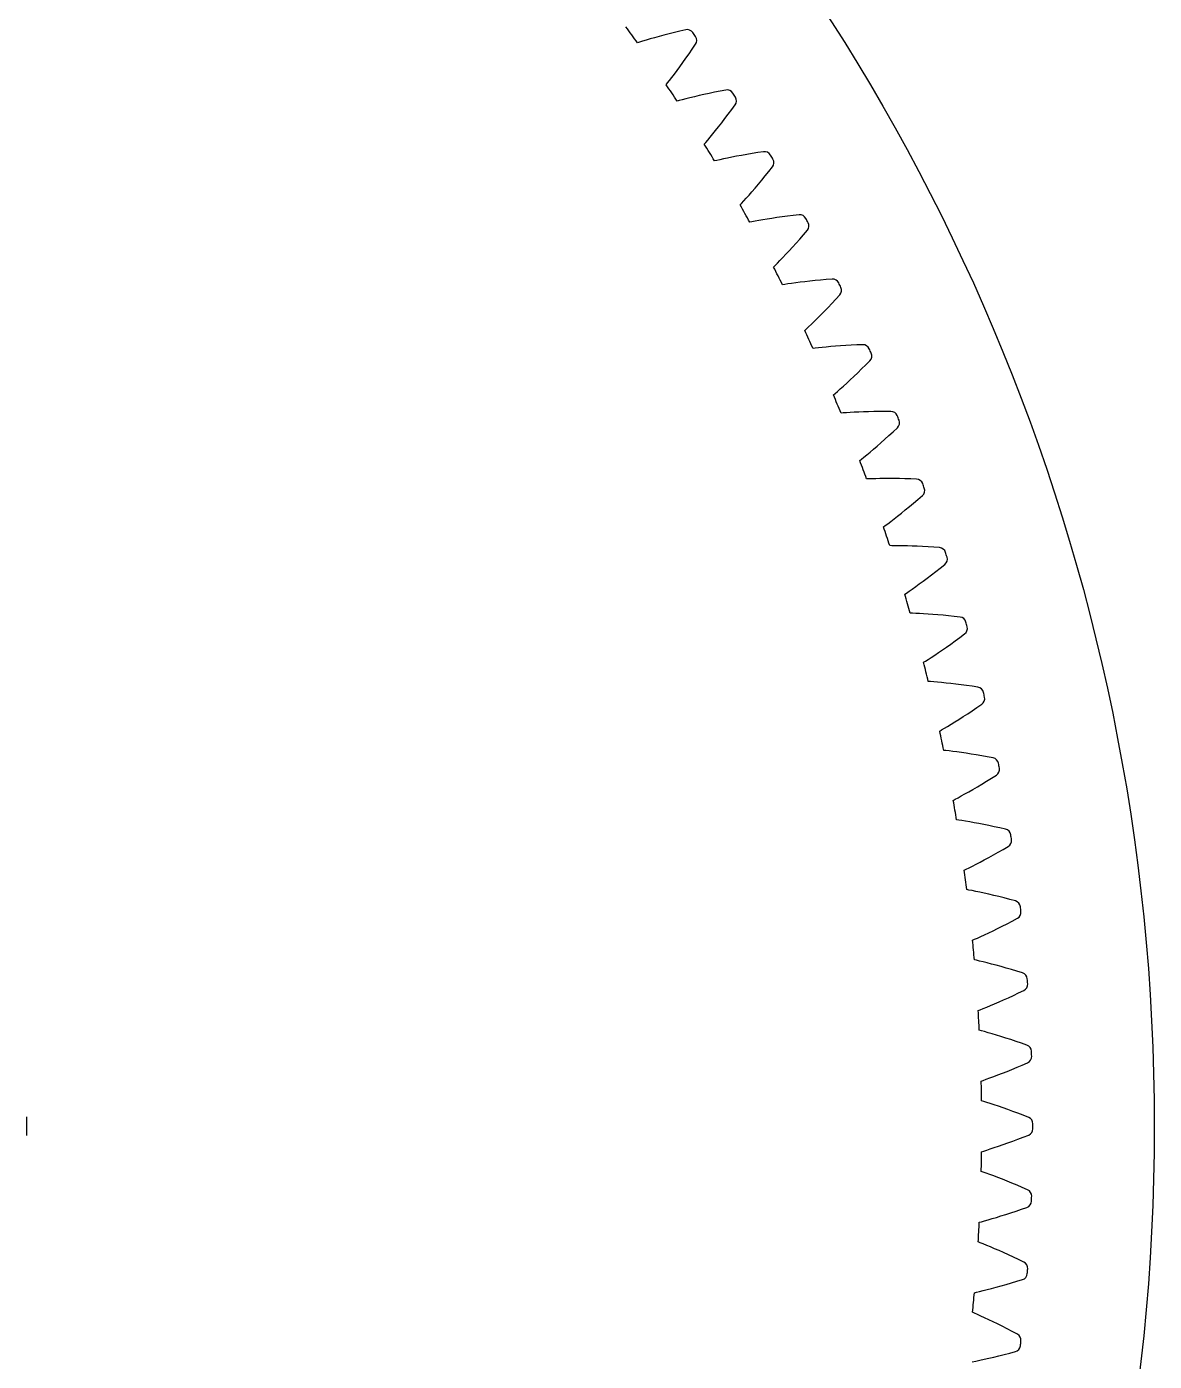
# Model space of a CAD drawing. Header units: millimetres. Extents: x -90 to 90, y -90 to 90.
# Drawn here: x 40.5 to 90.1, y -10.3 to 48.3 of the extents above; entities that cross this region are included whole.
import ezdxf

# ---------------------------------------------------------------- set-up
doc = ezdxf.new("R2010")
doc.units = ezdxf.units.MM

msp = doc.modelspace()

# ---------------------------------------------------------------- linework, layer by layer
at = {"layer": 'fixed_ring'}
for p, q in [((69.227212, 48.144761), (68.983811, 48.086022)), ((69.478841, 48.203952), (69.227212, 48.144761)), ((67.449886, 47.663871), (67.358061, 47.635508)), ((67.584531, 47.704786), (67.449886, 47.663871)), ((67.742435, 47.751765), (67.584531, 47.704786)), ((67.917914, 47.802734), (67.742435, 47.751765)), ((68.107978, 47.856503), (67.917914, 47.802734)), ((68.310745, 47.912262), (68.107978, 47.856503)), ((68.524911, 47.969408), (68.310745, 47.912262)), ((68.749514, 48.027459), (68.524911, 47.969408)), ((68.983811, 48.086022), (68.749514, 48.027459)), ((69.770671, 47.353758), (69.916173, 47.567416)), ((69.355096, 46.761075), (69.489842, 46.949914)), ((69.489842, 46.949914), (69.628541, 47.147619)), ((69.628541, 47.147619), (69.770671, 47.353758)), ((68.981806, 46.254241), (69.100166, 46.412375)), ((69.100166, 46.412375), (69.22494, 46.581653)), ((69.22494, 46.581653), (69.355096, 46.761075)), ((68.624909, 45.791614), (68.684319, 45.867157)), ((68.684319, 45.867157), (68.770803, 45.97817)), ((68.770803, 45.97817), (68.871291, 46.108718)), ((68.871291, 46.108718), (68.981806, 46.254241)), ((69.667948, 45.214173), (69.490676, 45.169841)), ((69.8599, 45.260754), (69.667948, 45.214173)), ((70.064621, 45.308847), (69.8599, 45.260754)), ((70.280785, 45.357896), (70.064621, 45.308847)), ((70.507413, 45.407458), (70.280785, 45.357896)), ((70.743747, 45.457166), (70.507413, 45.407458)), ((70.989185, 45.506708), (70.743747, 45.457166)), ((71.242862, 45.556393), (70.989185, 45.506708)), ((69.195028, 45.093013), (69.102201, 45.068124)), ((69.331117, 45.128834), (69.195028, 45.093013)), ((69.490676, 45.169841), (69.331117, 45.128834)), ((71.352723, 44.495176), (71.502505, 44.695823)), ((71.502505, 44.695823), (71.655942, 44.903857)), ((70.928118, 43.944792), (71.064932, 44.119191)), ((71.064932, 44.119191), (71.206685, 44.302828)), ((71.206685, 44.302828), (71.352723, 44.495176)), ((70.451603, 43.358818), (70.55693, 43.485494)), ((70.55693, 43.485494), (70.67284, 43.626758)), ((70.67284, 43.626758), (70.797065, 43.780327)), ((70.797065, 43.780327), (70.928118, 43.944792)), ((70.298794, 43.177883), (70.361004, 43.251137)), ((70.361004, 43.251137), (70.451603, 43.358818)), ((72.906047, 42.844353), (72.650681, 42.804246)), ((70.842232, 42.458331), (70.748535, 42.436951)), ((70.979573, 42.489008), (70.842232, 42.458331)), ((71.140561, 42.523983), (70.979573, 42.489008)), ((71.319375, 42.561616), (71.140561, 42.523983)), ((71.512943, 42.600944), (71.319375, 42.561616)), ((71.719328, 42.641303), (71.512943, 42.600944)), ((71.937185, 42.682186), (71.719328, 42.641303)), ((72.165516, 42.723188), (71.937185, 42.682186)), ((72.403553, 42.763971), (72.165516, 42.723188)), ((72.650681, 42.804246), (72.403553, 42.763971)), ((72.822742, 41.593037), (72.975912, 41.779755)), ((72.975912, 41.779755), (73.133136, 41.974626)), ((73.133136, 41.974626), (73.294289, 42.176741)), ((72.263846, 40.937525), (72.393759, 41.086314)), ((72.393759, 41.086314), (72.530906, 41.245733)), ((72.530906, 41.245733), (72.674182, 41.414862)), ((72.674182, 41.414862), (72.822742, 41.593037)), ((71.87318, 40.503038), (71.938101, 40.5739)), ((71.938101, 40.5739), (72.032686, 40.678097)), ((72.032686, 40.678097), (72.142704, 40.800722)), ((72.142704, 40.800722), (72.263846, 40.937525)), ((73.272525, 39.913404), (73.064768, 39.880837)), ((73.491765, 39.946063), (73.272525, 39.913404)), ((73.721477, 39.978448), (73.491765, 39.946063)), ((73.96088, 40.010249), (73.721477, 39.978448)), ((74.209347, 40.041199), (73.96088, 40.010249)), ((74.466042, 40.071672), (74.209347, 40.041199)), ((72.389167, 39.763554), (72.294732, 39.745713)), ((72.527564, 39.789043), (72.389167, 39.763554)), ((72.689754, 39.817938), (72.527564, 39.789043)), ((72.869857, 39.848818), (72.689754, 39.817938)), ((73.064768, 39.880837), (72.869857, 39.848818)), ((74.660256, 39.194019), (74.828897, 39.389929)), ((74.180571, 38.651914), (74.335728, 38.824375)), ((74.335728, 38.824375), (74.495813, 39.0052)), ((74.495813, 39.0052), (74.660256, 39.194019)), ((73.626367, 38.0582), (73.752569, 38.19035)), ((73.752569, 38.19035), (73.887987, 38.334147)), ((73.887987, 38.334147), (74.031034, 38.488294)), ((74.031034, 38.488294), (74.180571, 38.651914)), ((73.345837, 37.770865), (73.413377, 37.839235)), ((73.413377, 37.839235), (73.511815, 37.939801)), ((73.511815, 37.939801), (73.626367, 38.0582)), ((73.833643, 37.012496), (73.738604, 36.99822)), ((73.972901, 37.032761), (73.833643, 37.012496)), ((74.136064, 37.055535), (73.972901, 37.032761)), ((74.3172, 37.079618), (74.136064, 37.055535)), ((74.513177, 37.104283), (74.3172, 37.079618)), ((74.722013, 37.129012), (74.513177, 37.104283)), ((74.942326, 37.153402), (74.722013, 37.129012)), ((75.173094, 37.177123), (74.942326, 37.153402)), ((75.413523, 37.199896), (75.173094, 37.177123)), ((75.662979, 37.221479), (75.413523, 37.199896)), ((75.920638, 37.242275), (75.662979, 37.221479)), ((76.081702, 36.357937), (76.257593, 36.547365)), ((75.426379, 35.67638), (75.581965, 35.834259)), ((75.581965, 35.834259), (75.743499, 36.000761)), ((75.743499, 36.000761), (75.910273, 36.175437)), ((75.910273, 36.175437), (76.081702, 36.357937)), ((74.886897, 35.147805), (75.005821, 35.261812)), ((75.005821, 35.261812), (75.136905, 35.389121)), ((75.136905, 35.389121), (75.277636, 35.527722)), ((75.277636, 35.527722), (75.426379, 35.67638)), ((74.714681, 34.985232), (74.784745, 35.051013)), ((74.784745, 35.051013), (74.886897, 35.147805)), ((75.173616, 34.20905), (75.078107, 34.19836)), ((75.313538, 34.224063), (75.173616, 34.20905)), ((75.477441, 34.240684), (75.313538, 34.224063)), ((75.659356, 34.257936), (75.477441, 34.240684)), ((75.856122, 34.275213), (75.659356, 34.257936)), ((76.06574, 34.292069), (75.856122, 34.275213)), ((76.286815, 34.308154), (76.06574, 34.292069)), ((76.518311, 34.323178), (76.286815, 34.308154)), ((76.759427, 34.336891), (76.518311, 34.323178)), ((77.009518, 34.349075), (76.759427, 34.336891)), ((77.267777, 34.360165), (77.009518, 34.349075)), ((77.21729, 33.294472), (77.395462, 33.470394)), ((77.395462, 33.470394), (77.578354, 33.653072)), ((76.714967, 32.813969), (76.876381, 32.965885)), ((76.876381, 32.965885), (77.044064, 33.126193)), ((77.044064, 33.126193), (77.21729, 33.294472)), ((76.050264, 32.213181), (76.155984, 32.306062)), ((76.155984, 32.306062), (76.279113, 32.415514)), ((76.279113, 32.415514), (76.414892, 32.537803)), ((76.414892, 32.537803), (76.560737, 32.671012)), ((76.560737, 32.671012), (76.714967, 32.813969)), ((75.977775, 32.150081), (76.050264, 32.213181)), ((76.407189, 31.357186), (76.311346, 31.350096)), ((76.547577, 31.366925), (76.407189, 31.357186)), ((76.711989, 31.377369), (76.547577, 31.366925)), ((76.894424, 31.387766), (76.711989, 31.377369)), ((77.091701, 31.397629), (76.894424, 31.387766)), ((77.301804, 31.406588), (77.091701, 31.397629)), ((77.523328, 31.414347), (77.301804, 31.406588)), ((77.755226, 31.420652), (77.523328, 31.414347)), ((77.996686, 31.425286), (77.755226, 31.420652)), ((78.247059, 31.428054), (77.996686, 31.425286)), ((78.505553, 31.429422), (78.247059, 31.428054)), ((78.415015, 30.366382), (78.599678, 30.535478)), ((78.599678, 30.535478), (78.789313, 30.711147)), ((77.894974, 29.905114), (78.061988, 30.050851)), ((78.061988, 30.050851), (78.235582, 30.204738)), ((78.235582, 30.204738), (78.415015, 30.366382)), ((77.208142, 29.329754), (77.317281, 29.418592)), ((77.317281, 29.418592), (77.44444, 29.523336)), ((77.44444, 29.523336), (77.584723, 29.640431)), ((77.584723, 29.640431), (77.735475, 29.76806)), ((77.735475, 29.76806), (77.894974, 29.905114)), ((77.133331, 29.269426), (77.208142, 29.329754)), ((77.532616, 28.460939), (77.436574, 28.457459)), ((77.673271, 28.465391), (77.532616, 28.460939)), ((77.83796, 28.469643), (77.673271, 28.465391)), ((78.020657, 28.473171), (77.83796, 28.469643)), ((78.218165, 28.475606), (78.020657, 28.473171)), ((78.428457, 28.476656), (78.218165, 28.475606)), ((78.650115, 28.476076), (78.428457, 28.476656)), ((78.882086, 28.473654), (78.650115, 28.476076)), ((79.12355, 28.469202), (78.882086, 28.473654)), ((79.37385, 28.462551), (79.12355, 28.469202)), ((79.632212, 28.454194), (79.37385, 28.462551)), ((79.692646, 27.557342), (79.888753, 27.725754)), ((78.964728, 26.953932), (79.137106, 27.093283)), ((79.137106, 27.093283), (79.316366, 27.240532)), ((79.316366, 27.240532), (79.501752, 27.395312)), ((79.501752, 27.395312), (79.692646, 27.557342)), ((78.179713, 26.347343), (78.256741, 26.404814)), ((78.256741, 26.404814), (78.369144, 26.489484)), ((78.369144, 26.489484), (78.500153, 26.589371)), ((78.500153, 26.589371), (78.644741, 26.701106)), ((78.644741, 26.701106), (78.800187, 26.822974)), ((78.800187, 26.822974), (78.964728, 26.953932)), ((78.548305, 25.524409), (78.4522, 25.524544)), ((78.689027, 25.523567), (78.548305, 25.524409)), ((78.85376, 25.521621), (78.689027, 25.523567)), ((79.03646, 25.518274), (78.85376, 25.521621)), ((79.23392, 25.513278), (79.03646, 25.518274)), ((79.444103, 25.506417), (79.23392, 25.513278)), ((79.665582, 25.4975), (79.444103, 25.506417)), ((79.897298, 25.486355), (79.665582, 25.4975)), ((80.138424, 25.472823), (79.897298, 25.486355)), ((80.388296, 25.456761), (80.138424, 25.472823)), ((80.646161, 25.438692), (80.388296, 25.456761)), ((80.672817, 24.540202), (80.87512, 24.701118)), ((79.922717, 23.9646), (80.100215, 24.097368)), ((80.100215, 24.097368), (80.284887, 24.23777)), ((80.284887, 24.23777), (80.475964, 24.385467)), ((80.475964, 24.385467), (80.672817, 24.540202)), ((79.194576, 23.442501), (79.310084, 23.522883)), ((79.310084, 23.522883), (79.444757, 23.617771)), ((79.444757, 23.617771), (79.593446, 23.723989)), ((79.593446, 23.723989), (79.753367, 23.839923)), ((79.753367, 23.839923), (79.922717, 23.9646)), ((79.115441, 23.387968), (79.194576, 23.442501)), ((79.452817, 22.551752), (79.356785, 22.555502)), ((79.593408, 22.545617), (79.452817, 22.551752)), ((79.757951, 22.537476), (79.593408, 22.545617)), ((79.940396, 22.52726), (79.757951, 22.537476)), ((80.137528, 22.51484), (79.940396, 22.52726)), ((80.347304, 22.500078), (80.137528, 22.51484)), ((80.568292, 22.482836), (80.347304, 22.500078)), ((80.799424, 22.462982), (80.568292, 22.482836)), ((81.03987, 22.44039), (80.799424, 22.462982)), ((81.288962, 22.414941), (81.03987, 22.44039)), ((81.545964, 22.387185), (81.288962, 22.414941)), ((80.94995, 21.067346), (81.139773, 21.200702)), ((81.139773, 21.200702), (81.33627, 21.341107)), ((81.33627, 21.341107), (81.538804, 21.488328)), ((81.538804, 21.488328), (81.747018, 21.64152)), ((80.13877, 20.522989), (80.276917, 20.612744)), ((80.276917, 20.612744), (80.429496, 20.713293)), ((80.429496, 20.713293), (80.593664, 20.82313)), ((80.593664, 20.82313), (80.767585, 20.941348)), ((80.767585, 20.941348), (80.94995, 21.067346)), ((79.939189, 20.39549), (80.02032, 20.447008)), ((80.02032, 20.447008), (80.13877, 20.522989)), ((80.244873, 19.547176), (80.14905, 19.554535)), ((80.385134, 19.535756), (80.244873, 19.547176)), ((80.549254, 19.521432), (80.385134, 19.535756)), ((80.731185, 19.50436), (80.549254, 19.521432)), ((80.927711, 19.484534), (80.731185, 19.50436)), ((81.136783, 19.461892), (80.927711, 19.484534)), ((81.356966, 19.43635), (81.136783, 19.461892)), ((81.587188, 19.407816), (81.356966, 19.43635)), ((81.826614, 19.376196), (81.587188, 19.407816)), ((82.074572, 19.341395), (81.826614, 19.376196)), ((82.330348, 19.303991), (82.074572, 19.341395)), ((81.879815, 18.133627), (82.081455, 18.266541)), ((82.081455, 18.266541), (82.289383, 18.40604)), ((82.289383, 18.40604), (82.503211, 18.551292)), ((80.995454, 17.578541), (81.151707, 17.673279)), ((81.151707, 17.673279), (81.31989, 17.776864)), ((81.31989, 17.776864), (81.498134, 17.888456)), ((81.498134, 17.888456), (81.685111, 18.007505)), ((81.685111, 18.007505), (81.879815, 18.133627)), ((80.649793, 17.374144), (80.732804, 17.422574)), ((80.732804, 17.422574), (80.854028, 17.494046)), ((80.854028, 17.494046), (80.995454, 17.578541)), ((80.923351, 16.514932), (80.827872, 16.525891)), ((81.063083, 16.498245), (80.923351, 16.514932)), ((81.226548, 16.477758), (81.063083, 16.498245)), ((81.407709, 16.453854), (81.226548, 16.477758)), ((81.603349, 16.42665), (81.407709, 16.453854)), ((81.811422, 16.396159), (81.603349, 16.42665)), ((82.030488, 16.362353), (81.811422, 16.396159)), ((82.259474, 16.32518), (82.030488, 16.362353)), ((82.497541, 16.284576), (82.259474, 16.32518)), ((82.744014, 16.240473), (82.497541, 16.284576)), ((82.998203, 16.193475), (82.744014, 16.240473)), ((82.710462, 15.166121), (82.92349, 15.2977)), ((82.92349, 15.2977), (83.142631, 15.434806)), ((81.759057, 14.608252), (81.931017, 14.705437)), ((81.931017, 14.705437), (82.113333, 14.810245)), ((82.113333, 14.810245), (82.304655, 14.922177)), ((82.304655, 14.922177), (82.503965, 15.040885)), ((82.503965, 15.040885), (82.710462, 15.166121)), ((81.246246, 14.328208), (81.331019, 14.373481)), ((81.331019, 14.373481), (81.454846, 14.440342)), ((81.454846, 14.440342), (81.59935, 14.519457)), ((81.59935, 14.519457), (81.759057, 14.608252)), ((81.487291, 13.459314), (81.392292, 13.473856)), ((81.626296, 13.437383), (81.487291, 13.459314)), ((81.788875, 13.410761), (81.626296, 13.437383)), ((81.969008, 13.38006), (81.788875, 13.410761)), ((82.163487, 13.345516), (81.969008, 13.38006)), ((82.370266, 13.30722), (82.163487, 13.345516)), ((82.587905, 13.265198), (82.370266, 13.30722)), ((82.815331, 13.219438), (82.587905, 13.265198)), ((83.051702, 13.169908), (82.815331, 13.219438)), ((83.296342, 13.116564), (83.051702, 13.169908)), ((83.548583, 13.060038), (83.296342, 13.116564)), ((82.612309, 11.711072), (82.807706, 11.815728)), ((82.807706, 11.815728), (83.01134, 11.926855)), ((83.01134, 11.926855), (83.222401, 12.044235)), ((83.222401, 12.044235), (83.440229, 12.167708)), ((83.440229, 12.167708), (83.664372, 12.296473)), ((81.727704, 11.261991), (81.81412, 11.304044)), ((81.81412, 11.304044), (81.940375, 11.366199)), ((81.940375, 11.366199), (82.087752, 11.439824)), ((82.087752, 11.439824), (82.250685, 11.522548)), ((82.250685, 11.522548), (82.42618, 11.613195)), ((82.42618, 11.613195), (82.612309, 11.711072)), ((81.935895, 10.384645), (81.84151, 10.40275)), ((82.073977, 10.357501), (81.935895, 10.384645)), ((82.235439, 10.324782), (82.073977, 10.357501)), ((82.41429, 10.287328), (82.235439, 10.324782)), ((82.607332, 10.245493), (82.41429, 10.287328)), ((82.812524, 10.199446), (82.607332, 10.245493)), ((83.028428, 10.149267), (82.812524, 10.199446)), ((83.253972, 10.094985), (83.028428, 10.149267)), ((83.488313, 10.036598), (83.253972, 10.094985)), ((83.730773, 9.974091), (83.488313, 10.036598)), ((83.980709, 9.908117), (83.730773, 9.974091)), ((83.401222, 8.795944), (83.616549, 8.905302)), ((83.616549, 8.905302), (83.838867, 9.020493)), ((83.838867, 9.020493), (84.067694, 9.140737)), ((82.093485, 8.179835), (82.181422, 8.218607)), ((82.181422, 8.218607), (82.309925, 8.275969)), ((82.309925, 8.275969), (82.459968, 8.343998)), ((82.459968, 8.343998), (82.625898, 8.420535)), ((82.625898, 8.420535), (82.804678, 8.504517)), ((82.804678, 8.504517), (82.994356, 8.595323)), ((82.994356, 8.595323), (83.193552, 8.692555)), ((83.193552, 8.692555), (83.401222, 8.795944)), ((82.268527, 7.295278), (82.174891, 7.316921)), ((82.405491, 7.262959), (82.268527, 7.295278)), ((82.565608, 7.224191), (82.405491, 7.262959)), ((82.742924, 7.180035), (82.565608, 7.224191)), ((82.934256, 7.130968), (82.742924, 7.180035)), ((83.13757, 7.077236), (82.934256, 7.130968)), ((83.351434, 7.018971), (83.13757, 7.077236)), ((83.574776, 6.956243), (83.351434, 7.018971)), ((83.806755, 6.889084), (83.574776, 6.956243)), ((84.046693, 6.8175), (83.806755, 6.889084)), ((84.29397, 6.742172), (84.046693, 6.8175)), ((84.11884, 5.860512), (84.352029, 5.972063)), ((82.715471, 5.236362), (82.884162, 5.306603)), ((82.884162, 5.306603), (83.065975, 5.383801)), ((83.065975, 5.383801), (83.258935, 5.467409)), ((83.258935, 5.467409), (83.461646, 5.557079)), ((83.461646, 5.557079), (83.673059, 5.652583)), ((83.673059, 5.652583), (83.892347, 5.753764)), ((83.892347, 5.753764), (84.11884, 5.860512)), ((82.343072, 5.0861), (82.432406, 5.121537)), ((82.432406, 5.121537), (82.562976, 5.174026)), ((82.562976, 5.174026), (82.715471, 5.236362)), ((82.484718, 4.195586), (82.391962, 4.220735)), ((82.620369, 4.158138), (82.484718, 4.195586)), ((82.778915, 4.113374), (82.620369, 4.158138)), ((82.954444, 4.06258), (82.778915, 4.113374)), ((83.143795, 4.006351), (82.954444, 4.06258)), ((83.344944, 3.945009), (83.143795, 4.006351)), ((83.556465, 3.878741), (83.344944, 3.945009)), ((83.77729, 3.807656), (83.556465, 3.878741)), ((84.006579, 3.731818), (83.77729, 3.807656)), ((84.243654, 3.65126), (84.006579, 3.731818)), ((84.487923, 3.566683), (84.243654, 3.65126)), ((83.405669, 2.331756), (83.611611, 2.413738)), ((83.611611, 2.413738), (83.826466, 2.501222)), ((83.826466, 2.501222), (84.049405, 2.594082)), ((84.049405, 2.594082), (84.279753, 2.692235)), ((84.279753, 2.692235), (84.516973, 2.794936)), ((82.476112, 1.985167), (82.566715, 2.017219)), ((82.566715, 2.017219), (82.699167, 2.064759)), ((82.699167, 2.064759), (82.853899, 2.121315)), ((82.853899, 2.121315), (83.025113, 2.185161)), ((83.025113, 2.185161), (83.209701, 2.255466)), ((83.209701, 2.255466), (83.405669, 2.331756)), ((82.584161, 1.089955), (82.492417, 1.118576)), ((82.718307, 1.047431), (82.584161, 1.089955)), ((82.875057, 0.996735), (82.718307, 1.047431)), ((83.048552, 0.939374), (82.875057, 0.996735)), ((83.235653, 0.876062), (83.048552, 0.939374)), ((83.434353, 0.807198), (83.235653, 0.876062)), ((83.643232, 0.73302), (83.434353, 0.807198)), ((83.861226, 0.65368), (83.643232, 0.73302)), ((84.0875, 0.569271), (83.861226, 0.65368)), ((84.321377, 0.479852), (84.0875, 0.569271)), ((84.562292, 0.386147), (84.321377, 0.479852)), ((83.861226, -0.65368), (84.0875, -0.569271)), ((84.0875, -0.569271), (84.321377, -0.479852)), ((84.321377, -0.479852), (84.562292, -0.386147)), ((82.492417, -1.118576), (82.584161, -1.089955)), ((82.584161, -1.089955), (82.718307, -1.047431)), ((82.718307, -1.047431), (82.875057, -0.996735)), ((82.875057, -0.996735), (83.048552, -0.939374)), ((83.048552, -0.939374), (83.235653, -0.876062)), ((83.235653, -0.876062), (83.434353, -0.807198)), ((83.434353, -0.807198), (83.643232, -0.73302)), ((83.643232, -0.73302), (83.861226, -0.65368)), ((82.566715, -2.017219), (82.476112, -1.985167)), ((82.699167, -2.064759), (82.566715, -2.017219)), ((82.853899, -2.121315), (82.699167, -2.064759)), ((83.025113, -2.185161), (82.853899, -2.121315)), ((83.209701, -2.255466), (83.025113, -2.185161)), ((83.405669, -2.331756), (83.209701, -2.255466)), ((83.611611, -2.413738), (83.405669, -2.331756)), ((83.826466, -2.501222), (83.611611, -2.413738)), ((84.049405, -2.594082), (83.826466, -2.501222)), ((84.279753, -2.692235), (84.049405, -2.594082)), ((84.516973, -2.794936), (84.279753, -2.692235)), ((82.778915, -4.113374), (82.954444, -4.06258)), ((82.954444, -4.06258), (83.143795, -4.006351)), ((83.143795, -4.006351), (83.344944, -3.945009)), ((83.344944, -3.945009), (83.556465, -3.878741)), ((83.556465, -3.878741), (83.77729, -3.807656)), ((83.77729, -3.807656), (84.006579, -3.731818)), ((84.006579, -3.731818), (84.243654, -3.65126)), ((84.243654, -3.65126), (84.487923, -3.566683)), ((82.391962, -4.220735), (82.484718, -4.195586)), ((82.484718, -4.195586), (82.620369, -4.158138)), ((82.620369, -4.158138), (82.778915, -4.113374)), ((82.432406, -5.121537), (82.343072, -5.0861)), ((82.562976, -5.174026), (82.432406, -5.121537)), ((82.715471, -5.236362), (82.562976, -5.174026)), ((82.884162, -5.306603), (82.715471, -5.236362)), ((83.065975, -5.383801), (82.884162, -5.306603)), ((83.258935, -5.467409), (83.065975, -5.383801)), ((83.461646, -5.557079), (83.258935, -5.467409)), ((83.673059, -5.652583), (83.461646, -5.557079)), ((83.892347, -5.753764), (83.673059, -5.652583)), ((84.11884, -5.860512), (83.892347, -5.753764)), ((84.352029, -5.972063), (84.11884, -5.860512)), ((83.13757, -7.077236), (83.351434, -7.018971)), ((83.351434, -7.018971), (83.574776, -6.956243)), ((83.574776, -6.956243), (83.806755, -6.889084)), ((83.806755, -6.889084), (84.046693, -6.8175)), ((84.046693, -6.8175), (84.29397, -6.742172)), ((82.174891, -7.316921), (82.268527, -7.295278)), ((82.268527, -7.295278), (82.405491, -7.262959)), ((82.405491, -7.262959), (82.565608, -7.224191)), ((82.565608, -7.224191), (82.742924, -7.180035)), ((82.742924, -7.180035), (82.934256, -7.130968)), ((82.934256, -7.130968), (83.13757, -7.077236)), ((82.181422, -8.218607), (82.093485, -8.179835)), ((82.309925, -8.275969), (82.181422, -8.218607)), ((82.459968, -8.343998), (82.309925, -8.275969)), ((82.625898, -8.420535), (82.459968, -8.343998)), ((82.804678, -8.504517), (82.625898, -8.420535)), ((82.994356, -8.595323), (82.804678, -8.504517)), ((83.193552, -8.692555), (82.994356, -8.595323)), ((83.401222, -8.795944), (83.193552, -8.692555)), ((83.616549, -8.905302), (83.401222, -8.795944)), ((83.838867, -9.020493), (83.616549, -8.905302)), ((84.067694, -9.140737), (83.838867, -9.020493)), ((83.488313, -10.036598), (83.730773, -9.974091)), ((83.730773, -9.974091), (83.980709, -9.908117)), ((82.073977, -10.357501), (82.235439, -10.324782)), ((82.235439, -10.324782), (82.41429, -10.287328)), ((82.41429, -10.287328), (82.607332, -10.245493)), ((82.607332, -10.245493), (82.812524, -10.199446)), ((82.812524, -10.199446), (83.028428, -10.149267)), ((83.028428, -10.149267), (83.253972, -10.094985)), ((83.253972, -10.094985), (83.488313, -10.036598))]:
    msp.add_line(p, q, dxfattribs=at)
for centre, radius, start, end in [((0, 0), 82.5, 35.267886, 35.869838), ((69.543749, 47.911058), 0.3, 34.56428, 102.495346), ((0, 0), 84.75, 34.417756, 34.56428), ((69.666046, 47.733055), 0.3, 326.48669, 34.417756), ((0, 0), 82.5, 33.112198, 33.71415), ((71.296707, 45.261264), 0.3, 32.408592, 100.339657), ((0, 0), 84.75, 32.262067, 32.408592), ((71.412222, 45.078787), 0.3, 324.331002, 32.262067), ((0, 0), 82.5, 30.956509, 31.558461), ((72.948753, 42.547408), 0.3, 30.252903, 98.183968), ((0, 0), 84.75, 30.106378, 30.252903), ((73.057322, 42.360715), 0.3, 322.175313, 30.106378), ((0, 0), 82.5, 28.80082, 29.402772), ((74.497548, 39.773331), 0.3, 28.097214, 96.02828), ((0, 0), 84.75, 27.95069, 28.097214), ((74.599018, 39.582686), 0.3, 320.019624, 27.95069), ((0, 0), 82.5, 26.645132, 27.247084), ((75.9409, 36.94296), 0.3, 25.941526, 93.872591), ((0, 0), 84.75, 25.795001, 25.941526), ((76.035127, 36.748633), 0.3, 317.863936, 25.795001), ((0, 0), 82.5, 24.489443, 25.091395), ((77.276766, 34.060299), 0.3, 23.785837, 91.716902), ((0, 0), 84.75, 23.639313, 23.785837), ((77.363616, 33.862566), 0.3, 315.708247, 23.639313), ((0, 0), 82.5, 22.333754, 22.935707), ((78.503255, 31.12943), 0.3, 21.630148, 89.561214), ((0, 0), 84.75, 21.483624, 21.630148), ((78.582607, 30.92857), 0.3, 313.552559, 21.483624), ((0, 0), 82.5, 20.178066, 20.780018), ((79.618632, 28.154501), 0.3, 19.47446, 87.405525), ((0, 0), 84.75, 19.327935, 19.47446), ((79.690372, 27.950798), 0.3, 311.39687, 19.327935), ((0, 0), 82.5, 18.022377, 18.624329), ((80.621318, 25.139723), 0.3, 17.318771, 85.249837), ((80.685345, 24.933465), 0.3, 309.241181, 17.172247), ((0, 0), 84.75, 17.172247, 17.318771), ((0, 0), 82.5, 15.866689, 16.468641), ((81.509893, 22.089361), 0.3, 15.163083, 83.094148), ((81.566116, 21.880841), 0.3, 307.085493, 15.016558), ((0, 0), 84.75, 15.016558, 15.163083), ((0, 0), 82.5, 13.711, 14.312952), ((82.2831, 19.007735), 0.3, 13.007394, 80.938459), ((82.33144, 18.797248), 0.3, 304.929804, 12.860869), ((0, 0), 84.75, 12.860869, 13.007394), ((0, 0), 82.5, 11.555311, 12.157263), ((82.939844, 15.899206), 0.3, 10.851705, 78.782771), ((0, 0), 84.75, 10.705181, 10.851705), ((82.980233, 15.687049), 0.3, 302.774116, 10.705181), ((0, 0), 82.5, 9.399623, 10.001575), ((83.479197, 12.768173), 0.3, 8.696017, 76.627082), ((83.511576, 12.554647), 0.3, 300.618427, 8.549492), ((0, 0), 84.75, 8.549492, 8.696017), ((0, 0), 82.5, 7.243934, 7.845886), ((83.900394, 9.619068), 0.3, 6.540328, 74.471393), ((83.924718, 9.404475), 0.3, 298.462738, 6.393804), ((0, 0), 84.75, 6.393804, 6.540328), ((0, 0), 82.5, 5.088246, 5.690198), ((84.202839, 6.456348), 0.3, 4.384639, 72.315705), ((0, 0), 84.75, 4.238115, 4.384639), ((84.219075, 6.240992), 0.3, 296.30705, 4.238115), ((0, 0), 82.5, 2.932557, 3.534509), ((84.386104, 3.28449), 0.3, 2.228951, 70.160016), ((84.394228, 3.068676), 0.3, 294.151361, 2.082426), ((0, 0), 84.75, 2.082426, 2.228951), ((0, 0), 82.5, 0.776868, 1.37882), ((84.449931, 0.107983), 0.3, 0.073262, 68.004328), ((0, 0), 84.75, 359.926738, 0.073262), ((84.449931, -0.107983), 0.3, 291.995672, 359.926738), ((0, 0), 82.5, 358.62118, 359.223132), ((84.394228, -3.068676), 0.3, 357.917574, 65.848639), ((84.386104, -3.28449), 0.3, 289.839984, 357.771049), ((0, 0), 84.75, 357.771049, 357.917574), ((0, 0), 82.5, 356.465491, 357.067443), ((84.219075, -6.240992), 0.3, 355.761885, 63.69295), ((0, 0), 84.75, 355.615361, 355.761885), ((84.202839, -6.456348), 0.3, 287.684295, 355.615361), ((0, 0), 82.5, 354.309802, 354.911754), ((83.924718, -9.404475), 0.3, 353.606196, 61.537262), ((83.900394, -9.619068), 0.3, 285.528607, 353.459672), ((0, 0), 84.75, 353.459672, 353.606196)]:
    msp.add_arc(centre, radius, start, end, dxfattribs=at)
at = {"layer": 'outer'}
msp.add_circle((0, 0), 90.087573, dxfattribs=at)
at = {"layer": 'thin_ring_external'}
msp.add_arc((-22, 0), 62.5, 359.627104, 0.372896, dxfattribs=at)

doc.saveas('drawing.dxf')
